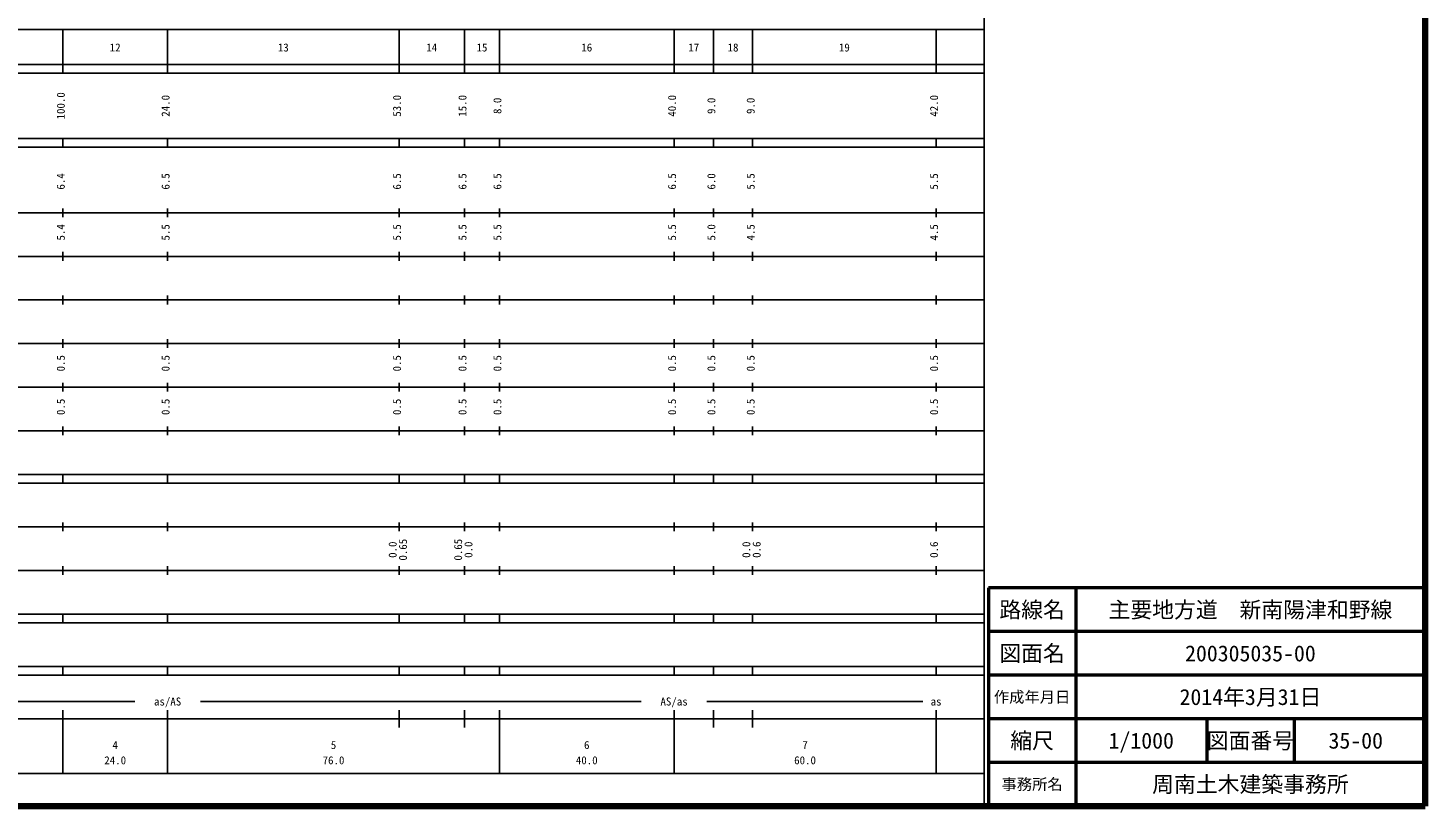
# Model space of a CAD drawing. Units: millimetres on the paper, enlarged 1000 times. Extents: x 40000 to 680000, y 20000 to 380000.
# Drawn here: x 360014 to 680000, y 20000 to 198357 of the extents above; entities that cross this region are included whole.
import ezdxf
from ezdxf.enums import TextEntityAlignment as Align

# ---------------------------------------------------------------- set-up
doc = ezdxf.new("R2010")
doc.units = ezdxf.units.MM
doc.header["$LTSCALE"] = 1000
for name, color, linetype, lineweight in [('M-TTL', 2, 'Continuous', 140), ('M-TTL-BAND', 7, 'Continuous', 25), ('M-TTL-FRAM', 2, 'Continuous', 50), ('M-TTL-LINE', 7, 'Continuous', 50)]:
    doc.layers.add(name, color=color, linetype=linetype, lineweight=lineweight)
doc.layers.add('M-TTL-TXT', color=7, linetype='Continuous')
doc.styles.add('ＭＳ ゴシック', font='')
doc.styles.get('ＭＳ ゴシック').set_extended_font_data('MS Gothic')

msp = doc.modelspace()

# ---------------------------------------------------------------- linework, layer by layer
at = {"layer": 'M-TTL'}
for p, q in [((680000, 20000), (680000, 380000)), ((40000, 20000), (680000, 20000))]:
    msp.add_line(p, q, dxfattribs=at)
at = {"layer": 'M-TTL-BAND'}
for p, q in [((579000, 20000), (579000, 370000)), ((68000, 198000), (579000, 198000)), ((368000, 188000), (368000, 198000)), ((392000, 188000), (392000, 198000)), ((445000, 188000), (445000, 198000)), ((460000, 188000), (460000, 198000)), ((468000, 188000), (468000, 198000)), ((508000, 188000), (508000, 198000)), ((517000, 188000), (517000, 198000)), ((526000, 188000), (526000, 198000)), ((568000, 188000), (568000, 198000)), ((40000, 190000), (579000, 190000)), ((40000, 188000), (579000, 188000)), ((40000, 173000), (579000, 173000)), ((368000, 171000), (368000, 173000)), ((392000, 171000), (392000, 173000)), ((445000, 171000), (445000, 173000)), ((460000, 171000), (460000, 173000)), ((468000, 171000), (468000, 173000)), ((508000, 171000), (508000, 173000)), ((517000, 171000), (517000, 173000)), ((526000, 171000), (526000, 173000)), ((568000, 171000), (568000, 173000)), ((40000, 171000), (579000, 171000)), ((368000, 155000), (368000, 157000)), ((392000, 155000), (392000, 157000)), ((445000, 155000), (445000, 157000)), ((460000, 155000), (460000, 157000)), ((468000, 155000), (468000, 157000)), ((508000, 155000), (508000, 157000)), ((517000, 155000), (517000, 157000)), ((526000, 155000), (526000, 157000)), ((568000, 155000), (568000, 157000)), ((40000, 156000), (579000, 156000)), ((46000, 146000), (579000, 146000)), ((368000, 145000), (368000, 147000)), ((392000, 145000), (392000, 147000)), ((445000, 145000), (445000, 147000)), ((460000, 145000), (460000, 147000)), ((468000, 145000), (468000, 147000)), ((508000, 145000), (508000, 147000)), ((517000, 145000), (517000, 147000)), ((526000, 145000), (526000, 147000)), ((568000, 145000), (568000, 147000)), ((52000, 136000), (579000, 136000)), ((368000, 135000), (368000, 137000)), ((392000, 135000), (392000, 137000)), ((445000, 135000), (445000, 137000)), ((460000, 135000), (460000, 137000)), ((468000, 135000), (468000, 137000)), ((508000, 135000), (508000, 137000)), ((517000, 135000), (517000, 137000)), ((526000, 135000), (526000, 137000)), ((568000, 135000), (568000, 137000)), ((46000, 126000), (579000, 126000)), ((368000, 125000), (368000, 127000)), ((392000, 125000), (392000, 127000)), ((445000, 125000), (445000, 127000)), ((460000, 125000), (460000, 127000)), ((468000, 125000), (468000, 127000)), ((508000, 125000), (508000, 127000)), ((517000, 125000), (517000, 127000)), ((526000, 125000), (526000, 127000)), ((568000, 125000), (568000, 127000)), ((52000, 116000), (579000, 116000)), ((368000, 115000), (368000, 117000)), ((392000, 115000), (392000, 117000)), ((445000, 115000), (445000, 117000)), ((460000, 115000), (460000, 117000)), ((468000, 115000), (468000, 117000)), ((508000, 115000), (508000, 117000)), ((517000, 115000), (517000, 117000)), ((526000, 115000), (526000, 117000)), ((568000, 115000), (568000, 117000)), ((46000, 106000), (579000, 106000)), ((368000, 105000), (368000, 107000)), ((392000, 105000), (392000, 107000)), ((445000, 105000), (445000, 107000)), ((460000, 105000), (460000, 107000)), ((468000, 105000), (468000, 107000)), ((508000, 105000), (508000, 107000)), ((517000, 105000), (517000, 107000)), ((526000, 105000), (526000, 107000)), ((568000, 105000), (568000, 107000)), ((40000, 96000), (579000, 96000)), ((368000, 94000), (368000, 96000)), ((392000, 94000), (392000, 96000)), ((445000, 94000), (445000, 96000)), ((460000, 94000), (460000, 96000)), ((468000, 94000), (468000, 96000)), ((508000, 94000), (508000, 96000)), ((517000, 94000), (517000, 96000)), ((526000, 94000), (526000, 96000)), ((568000, 94000), (568000, 96000)), ((40000, 94000), (579000, 94000)), ((49000, 84000), (579000, 84000)), ((368000, 83000), (368000, 85000)), ((392000, 83000), (392000, 85000)), ((445000, 83000), (445000, 85000)), ((460000, 83000), (460000, 85000)), ((468000, 83000), (468000, 85000)), ((508000, 83000), (508000, 85000)), ((517000, 83000), (517000, 85000)), ((526000, 83000), (526000, 85000)), ((568000, 83000), (568000, 85000)), ((40000, 74000), (579000, 74000)), ((368000, 73000), (368000, 75000)), ((392000, 73000), (392000, 75000)), ((445000, 73000), (445000, 75000)), ((460000, 73000), (460000, 75000)), ((468000, 73000), (468000, 75000)), ((508000, 73000), (508000, 75000)), ((517000, 73000), (517000, 75000)), ((526000, 73000), (526000, 75000)), ((568000, 73000), (568000, 75000)), ((40000, 64000), (579000, 64000)), ((368000, 62000), (368000, 64000)), ((392000, 62000), (392000, 64000)), ((445000, 62000), (445000, 64000)), ((460000, 62000), (460000, 64000)), ((468000, 62000), (468000, 64000)), ((508000, 62000), (508000, 64000)), ((517000, 62000), (517000, 64000)), ((526000, 62000), (526000, 64000)), ((568000, 62000), (568000, 64000)), ((40000, 62000), (579000, 62000)), ((40000, 52000), (579000, 52000)), ((368000, 50000), (368000, 52000)), ((392000, 50000), (392000, 52000)), ((445000, 50000), (445000, 52000)), ((460000, 50000), (460000, 52000)), ((468000, 50000), (468000, 52000)), ((508000, 50000), (508000, 52000)), ((517000, 50000), (517000, 52000)), ((526000, 50000), (526000, 52000)), ((568000, 50000), (568000, 52000)), ((40000, 50000), (579000, 50000)), ((71000, 44000), (384500, 44000)), ((368000, 27500), (368000, 42000)), ((392000, 27500), (392000, 42000)), ((399500, 44000), (500500, 44000)), ((445000, 38000), (445000, 42000)), ((460000, 38000), (460000, 42000)), ((468000, 27500), (468000, 42000)), ((508000, 27500), (508000, 42000)), ((515500, 44000), (565000, 44000)), ((517000, 38000), (517000, 42000)), ((526000, 38000), (526000, 42000)), ((568000, 27500), (568000, 42000)), ((40000, 40000), (579000, 40000)), ((68000, 27500), (579000, 27500))]:
    msp.add_line(p, q, dxfattribs=at)
at = {"layer": 'M-TTL-FRAM'}
for p, q in [((680000, 70000), (580000, 70000)), ((580000, 70000), (580000, 20000))]:
    msp.add_line(p, q, dxfattribs=at)
at = {"layer": 'M-TTL-LINE'}
for p, q in [((600000, 70000), (600000, 20000)), ((680000, 60000), (580000, 60000)), ((680000, 50000), (580000, 50000)), ((680000, 40000), (580000, 40000)), ((630000, 40000), (630000, 30000)), ((650000, 40000), (650000, 30000)), ((680000, 30000), (580000, 30000))]:
    msp.add_line(p, q, dxfattribs=at)

# ---------------------------------------------------------------- texts
at = {"layer": 'M-TTL-BAND', "style": 'ＭＳ ゴシック'}
for s, p in [('12', (380000, 192405)), ('13', (418500, 192405)), ('14', (452500, 192405)), ('15', (464000, 192405)), ('16', (488000, 192405)), ('17', (512500, 192405)), ('18', (521500, 192405)), ('19', (547000, 192405)), ('as/AS', (392000, 42500)), ('AS/as', (508000, 42500)), ('as', (568000, 42500)), ('4', (380000, 32523)), ('5', (430000, 32523)), ('6', (488000, 32523)), ('7', (538000, 32523)), ('24.0', (380000, 29033)), ('76.0', (430000, 29033)), ('40.0', (488000, 29033)), ('60.0', (538000, 29033))]:
    msp.add_text(s, height=1833, dxfattribs=at).set_placement(p, align=Align.BOTTOM_CENTER)
for s, p in [('100.0', (369000, 180500)), ('24.0', (393000, 180500)), ('53.0', (446000, 180500)), ('15.0', (461000, 180500)), ('40.0', (509000, 180500)), ('42.0', (569000, 180500)), ('8.0', (469000, 180500)), ('9.0', (518000, 180500)), ('9.0', (527000, 180500)), ('6.4', (369000, 163174)), ('6.5', (393000, 163174)), ('6.5', (446000, 163174)), ('6.5', (461000, 163174)), ('6.5', (469000, 163174)), ('6.5', (509000, 163174)), ('6.0', (518000, 163174)), ('5.5', (527000, 163174)), ('5.5', (569000, 163174)), ('5.4', (369000, 151500)), ('5.5', (393000, 151500)), ('5.5', (446000, 151500)), ('5.5', (461000, 151500)), ('5.5', (469000, 151500)), ('5.5', (509000, 151500)), ('5.0', (518000, 151500)), ('4.5', (527000, 151500)), ('4.5', (569000, 151500)), ('0.5', (369000, 121500)), ('0.5', (393000, 121500)), ('0.5', (446000, 121500)), ('0.5', (461000, 121500)), ('0.5', (469000, 121500)), ('0.5', (509000, 121500)), ('0.5', (518000, 121500)), ('0.5', (527000, 121500)), ('0.5', (569000, 121500)), ('0.5', (369000, 111500)), ('0.5', (393000, 111500)), ('0.5', (446000, 111500)), ('0.5', (461000, 111500)), ('0.5', (469000, 111500)), ('0.5', (509000, 111500)), ('0.5', (518000, 111500)), ('0.5', (527000, 111500)), ('0.5', (569000, 111500)), ('0.0', (445000, 78764)), ('0.65', (447370, 78764)), ('0.65', (460000, 78764)), ('0.0', (462370, 78764)), ('0.0', (526000, 78764)), ('0.6', (528370, 78764)), ('0.6', (569000, 78764))]:
    msp.add_text(s, height=1833, rotation=90, dxfattribs=at).set_placement(p, align=Align.BOTTOM_CENTER)
at = {"layer": 'M-TTL-TXT', "style": 'ＭＳ ゴシック'}
for s, height, p in [('路線名', 3666, (590000, 65000)), ('路線名', 3666, (590000, 65000)), ('主要地方道\u3000新南陽津和野線', 3666, (640000, 65000)), ('図面名', 3666, (590000, 55000)), ('図面名', 3666, (590000, 55000)), ('200305035-00', 3666, (640000, 55000)), ('作成年月日', 2566, (590000, 45000)), ('作成年月日', 2566, (590000, 45000)), ('2014年3月31日', 3666, (640000, 45000)), ('縮尺', 3666, (590000, 35000)), ('縮尺', 3666, (590000, 35000)), ('1/1000', 3666, (615000, 35000)), ('図面番号', 3666, (640000, 35000)), ('図面番号', 3666, (640000, 35000)), ('35-00', 3666, (664125, 35000)), ('事務所名', 2566, (590000, 25000)), ('事務所名', 2566, (590000, 25000)), ('周南土木建築事務所', 3666, (640000, 25000))]:
    msp.add_text(s, height=height, dxfattribs=at).set_placement(p, align=Align.MIDDLE_CENTER)

doc.saveas('drawing.dxf')
